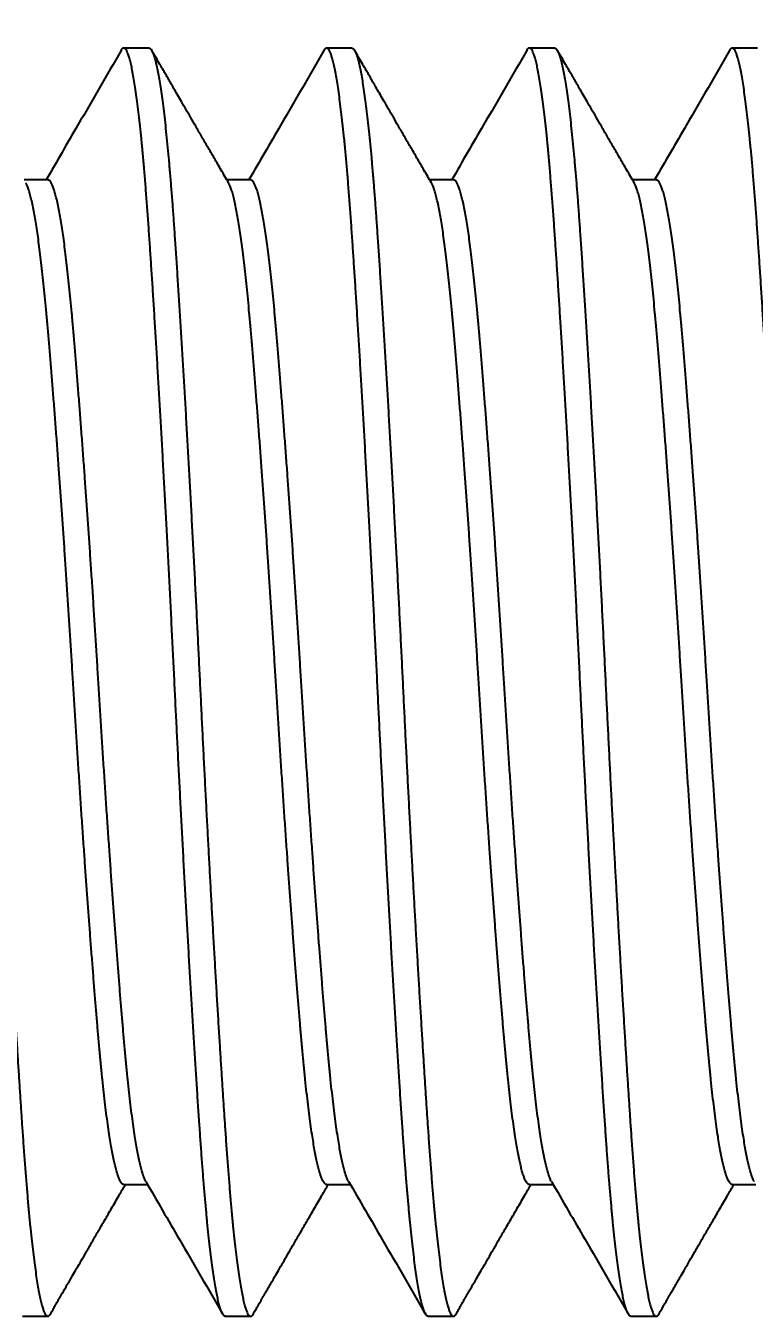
# Model space of a CAD drawing. Header units: millimetres. Extents: x 1.1 to 47.7, y 1.1 to 36.6.
# Drawn here: x 34.35 to 37.22, y 14.27 to 19.36 of the extents above; entities that cross this region are included whole.
import ezdxf

# ---------------------------------------------------------------- set-up
doc = ezdxf.new("R2010")
doc.units = ezdxf.units.MM
doc.header["$LTSCALE"] = 0.17487
doc.linetypes.add('SLD-Solid', pattern=[0])
doc.styles.add('SLDTEXTSTYLE0', font='ARIAL.TTF', dxfattribs={"width": 0.948})
doc.dimstyles.new('SLDDIMSTYLE1', dxfattribs={"dimtxt": 0.538946, "dimasz": 0.538946, "dimexe": 0, "dimexo": 0.0625, "dimgap": 0.134737, "dimtad": 0, "dimtih": 1, "dimtoh": 1, "dimdec": 3, "dimrnd": 1e-09, "dimzin": 12, "dimdsep": 46, "dimtxsty": 'SLDTEXTSTYLE0', "dimsah": 1, "dimcen": 0.09, "dimadec": 0, "dimazin": 3, "dimtfac": 1, "dimtdec": 3, "dimtofl": 0, "dimtmove": 0, "dimatfit": 3, "dimfxl": 0, "dimfrac": 2, "dimtolj": 1, "dimtzin": 12, "dimarcsym": 0})

# ---------------------------------------------------------------- blocks, each defined once
blk = doc.blocks.new('_D_3')
at = {"color": 7, "linetype": 'SLD-Solid', "lineweight": 0}
for p, q in [((26.0373, 21.5791), (26.0373, 23.0497)), ((42.0373, 19.8291), (42.0373, 23.0497)), ((26.0373, 22.7721), (33.0103, 22.7721)), ((42.0373, 22.7721), (35.0666, 22.7721))]:
    blk.add_line(p, q, dxfattribs=at)
at = {"color": 7, "linetype": 'SLD-Solid', "lineweight": 18}
for points in [[(26.0373, 22.7721), (26.5763, 22.6892), (26.5763, 22.855)], [(42.0373, 22.7721), (41.4984, 22.855), (41.4984, 22.6892)]]:
    blk.add_solid(points, dxfattribs=at)
at = {"color": 7, "linetype": 'SLD-Solid', "lineweight": 18, "insert": (33.0103, 23.074), "char_height": 0.55521, "attachment_point": 1, "style": 'SLDTEXTSTYLE0'}
blk.add_mtext('16mm', dxfattribs=at)

msp = doc.modelspace()

# ---------------------------------------------------------------- linework, layer by layer
at = {"color": 7, "linetype": 'SLD-Solid', "lineweight": 25}
for p, q in [((34.8373, 19.2739), (34.7373, 19.2739)), ((35.6373, 19.2739), (35.5373, 19.2739)), ((36.4373, 19.2739), (36.3373, 19.2739)), ((37.2373, 19.2739), (37.1373, 19.2739)), ((34.4373, 18.7543), (34.3439, 18.7543)), ((35.2373, 18.7543), (35.1439, 18.7543)), ((36.0373, 18.7543), (35.9439, 18.7543)), ((36.8373, 18.7543), (36.7439, 18.7543)), ((34.7373, 14.7935), (34.8307, 14.7935)), ((35.5373, 14.7935), (35.6307, 14.7935)), ((36.3373, 14.7935), (36.4307, 14.7935)), ((37.1373, 14.7935), (37.2307, 14.7935)), ((34.3373, 14.2739), (34.4373, 14.2739)), ((35.1373, 14.2739), (35.2373, 14.2739)), ((35.9373, 14.2739), (36.0373, 14.2739)), ((36.7373, 14.2739), (36.8373, 14.2739))]:
    msp.add_line(p, q, dxfattribs=at)
for points, knots in [([(34.0373, 19.2739), (34.0389, 19.2735), (34.0422, 19.2727), (34.0472, 19.2664), (34.0523, 19.2562), (34.0575, 19.2417), (34.0627, 19.223), (34.0679, 19.2005), (34.0731, 19.1745), (34.0782, 19.1453), (34.0833, 19.1124), (34.0884, 19.0759), (34.0936, 19.0359), (34.0987, 18.9924), (34.1037, 18.9457), (34.1088, 18.8957), (34.1138, 18.8427), (34.1187, 18.7871), (34.1235, 18.7291), (34.1282, 18.6691), (34.1328, 18.6067), (34.1374, 18.5403), (34.1422, 18.4695), (34.1472, 18.3939), (34.1523, 18.315), (34.1575, 18.2332), (34.1627, 18.1485), (34.1679, 18.0628), (34.1731, 17.9764), (34.1782, 17.8897), (34.1833, 17.8012), (34.1884, 17.7111), (34.1936, 17.6196), (34.1987, 17.5268), (34.2037, 17.433), (34.2088, 17.3385), (34.2138, 17.2434), (34.2187, 17.1486), (34.2235, 17.0542), (34.2282, 16.9605), (34.2328, 16.867), (34.2373, 16.775), (34.2417, 16.6841), (34.2461, 16.594), (34.2506, 16.5037), (34.2552, 16.4132), (34.2599, 16.3229), (34.2645, 16.2345), (34.2691, 16.1482), (34.2736, 16.0642), (34.2782, 15.9808), (34.2827, 15.8984), (34.2874, 15.8153), (34.2922, 15.7319), (34.297, 15.6483), (34.3018, 15.5664), (34.3066, 15.4863), (34.3114, 15.4082), (34.316, 15.3336), (34.3205, 15.2626), (34.3248, 15.195), (34.329, 15.1297), (34.3332, 15.0666), (34.3376, 15.002), (34.3422, 14.9359), (34.3472, 14.8689), (34.3523, 14.8045), (34.3575, 14.7431), (34.3627, 14.6848), (34.3679, 14.6309), (34.3731, 14.5814), (34.3782, 14.536), (34.3833, 14.494), (34.3884, 14.4555), (34.3936, 14.4206), (34.3987, 14.3893), (34.4037, 14.3617), (34.4088, 14.3378), (34.4138, 14.3177), (34.4187, 14.3015), (34.4235, 14.2891), (34.4282, 14.2803), (34.4328, 14.2751), (34.4374, 14.2732), (34.4422, 14.2755), (34.4457, 14.279), (34.4477, 14.2829), (34.4479, 14.2834)], [0, 0, 0, 0, 0.01244, 0.02497, 0.037581, 0.050263, 0.063005, 0.075798, 0.087896, 0.10002, 0.11216, 0.124308, 0.136454, 0.148589, 0.160702, 0.172786, 0.184831, 0.196828, 0.208555, 0.22022, 0.231815, 0.243332, 0.255772, 0.268302, 0.280913, 0.293594, 0.306337, 0.319129, 0.331227, 0.343351, 0.355492, 0.36764, 0.379786, 0.39192, 0.404034, 0.416118, 0.428162, 0.440159, 0.451887, 0.463552, 0.475146, 0.486663, 0.497766, 0.508942, 0.520183, 0.531484, 0.542836, 0.554233, 0.565012, 0.575819, 0.586645, 0.597484, 0.60833, 0.619833, 0.631329, 0.642808, 0.654264, 0.665688, 0.677073, 0.687764, 0.698409, 0.708999, 0.719531, 0.729997, 0.742437, 0.754968, 0.767579, 0.78026, 0.793002, 0.805795, 0.817893, 0.830017, 0.842158, 0.854305, 0.866451, 0.878586, 0.8907, 0.902783, 0.914828, 0.926825, 0.938553, 0.950218, 0.961812, 0.973329, 0.985769, 0.998299, 1, 1, 1, 1]), ([(34.7268, 19.2646), (34.67, 19.1667), (34.5714, 18.9966), (34.4726, 18.8265), (34.4307, 18.7543)], [0, 0, 0, 0, 0.575371, 1, 1, 1, 1]), ([(35.1373, 14.2739), (35.1357, 14.2743), (35.1326, 14.275), (35.1277, 14.281), (35.1227, 14.2907), (35.1177, 14.3043), (35.1127, 14.3218), (35.1076, 14.343), (35.1025, 14.3681), (35.0973, 14.397), (35.0922, 14.4295), (35.0871, 14.4655), (35.082, 14.5047), (35.0769, 14.5474), (35.0718, 14.5937), (35.0667, 14.6436), (35.0616, 14.697), (35.0566, 14.7533), (35.0516, 14.8126), (35.0468, 14.8745), (35.042, 14.9389), (35.0373, 15.0067), (35.0324, 15.0782), (35.0274, 15.1539), (35.0223, 15.2328), (35.0172, 15.3146), (35.0119, 15.3993), (35.0067, 15.485), (35.0015, 15.5714), (34.9964, 15.658), (34.9913, 15.7465), (34.9862, 15.8367), (34.9811, 15.9282), (34.976, 16.021), (34.9709, 16.1147), (34.9659, 16.2093), (34.9609, 16.3044), (34.956, 16.3992), (34.9512, 16.4936), (34.9465, 16.5873), (34.9418, 16.6807), (34.9372, 16.7764), (34.9324, 16.8745), (34.9274, 16.9755), (34.9223, 17.0767), (34.9172, 17.178), (34.9119, 17.2791), (34.9067, 17.3778), (34.9015, 17.4739), (34.8964, 17.5673), (34.8913, 17.6595), (34.8862, 17.7505), (34.8811, 17.84), (34.876, 17.9277), (34.8709, 18.0135), (34.8659, 18.0972), (34.8609, 18.1786), (34.856, 18.2572), (34.8512, 18.3327), (34.8465, 18.4052), (34.8418, 18.475), (34.8372, 18.5438), (34.8324, 18.6119), (34.8274, 18.6789), (34.8223, 18.7432), (34.8172, 18.8047), (34.8119, 18.8629), (34.8067, 18.9168), (34.8015, 18.9664), (34.7964, 19.0118), (34.7913, 19.0537), (34.7862, 19.0923), (34.7811, 19.1272), (34.776, 19.1585), (34.7709, 19.1861), (34.7659, 19.2099), (34.7609, 19.23), (34.756, 19.2463), (34.7512, 19.2587), (34.7465, 19.2675), (34.7418, 19.2727), (34.7372, 19.2746), (34.7324, 19.2723), (34.7289, 19.2688), (34.727, 19.2649), (34.7268, 19.2644)], [0, 0, 0, 0, 0.012117, 0.02432, 0.036599, 0.048947, 0.061117, 0.073335, 0.08559, 0.097874, 0.110177, 0.122269, 0.13436, 0.146442, 0.158505, 0.170785, 0.183026, 0.195219, 0.207355, 0.219425, 0.23142, 0.243333, 0.255773, 0.268303, 0.280914, 0.293596, 0.306338, 0.319131, 0.331229, 0.343353, 0.355493, 0.367641, 0.379787, 0.391922, 0.404036, 0.41612, 0.428164, 0.440161, 0.451889, 0.463554, 0.475148, 0.486665, 0.499106, 0.511636, 0.524247, 0.536928, 0.549671, 0.562463, 0.574561, 0.586685, 0.598826, 0.610974, 0.62312, 0.635255, 0.647368, 0.659452, 0.671497, 0.683494, 0.695222, 0.706887, 0.718481, 0.729998, 0.742438, 0.754968, 0.767579, 0.780261, 0.793003, 0.805796, 0.817894, 0.830018, 0.842159, 0.854307, 0.866453, 0.878587, 0.890701, 0.902785, 0.91483, 0.926827, 0.938554, 0.950219, 0.961814, 0.973331, 0.985771, 0.998301, 1, 1, 1, 1]), ([(34.8373, 19.2739), (34.8389, 19.2735), (34.8422, 19.2727), (34.8472, 19.2664), (34.8523, 19.2562), (34.8575, 19.2417), (34.8627, 19.223), (34.8679, 19.2005), (34.8731, 19.1745), (34.8782, 19.1453), (34.8833, 19.1124), (34.8884, 19.0759), (34.8936, 19.0359), (34.8987, 18.9924), (34.9037, 18.9457), (34.9088, 18.8957), (34.9138, 18.8427), (34.9187, 18.7871), (34.9235, 18.7291), (34.9282, 18.6691), (34.9328, 18.6067), (34.9374, 18.5403), (34.9422, 18.4695), (34.9472, 18.3939), (34.9523, 18.315), (34.9575, 18.2332), (34.9627, 18.1485), (34.9679, 18.0628), (34.9731, 17.9764), (34.9782, 17.8897), (34.9833, 17.8012), (34.9884, 17.7111), (34.9936, 17.6196), (34.9987, 17.5268), (35.0037, 17.433), (35.0088, 17.3385), (35.0138, 17.2434), (35.0187, 17.1486), (35.0235, 17.0542), (35.0282, 16.9605), (35.0328, 16.867), (35.0373, 16.775), (35.0417, 16.6841), (35.0461, 16.594), (35.0506, 16.5037), (35.0552, 16.4132), (35.0599, 16.3229), (35.0645, 16.2345), (35.0691, 16.1482), (35.0736, 16.0642), (35.0782, 15.9808), (35.0827, 15.8984), (35.0874, 15.8153), (35.0922, 15.7319), (35.097, 15.6483), (35.1018, 15.5664), (35.1066, 15.4863), (35.1114, 15.4082), (35.116, 15.3336), (35.1205, 15.2626), (35.1248, 15.195), (35.129, 15.1297), (35.1332, 15.0666), (35.1376, 15.002), (35.1422, 14.9359), (35.1472, 14.8689), (35.1523, 14.8045), (35.1575, 14.7431), (35.1627, 14.6848), (35.1679, 14.6309), (35.1731, 14.5814), (35.1782, 14.536), (35.1833, 14.494), (35.1884, 14.4555), (35.1936, 14.4206), (35.1987, 14.3893), (35.2037, 14.3617), (35.2088, 14.3378), (35.2138, 14.3177), (35.2187, 14.3015), (35.2235, 14.2891), (35.2282, 14.2803), (35.2328, 14.2751), (35.2374, 14.2732), (35.2422, 14.2755), (35.2457, 14.279), (35.2477, 14.2829), (35.2479, 14.2834)], [0, 0, 0, 0, 0.01244, 0.02497, 0.037581, 0.050263, 0.063005, 0.075798, 0.087896, 0.10002, 0.11216, 0.124308, 0.136454, 0.148589, 0.160702, 0.172786, 0.184831, 0.196828, 0.208555, 0.22022, 0.231815, 0.243332, 0.255772, 0.268302, 0.280913, 0.293594, 0.306337, 0.319129, 0.331227, 0.343351, 0.355492, 0.36764, 0.379786, 0.39192, 0.404034, 0.416118, 0.428162, 0.440159, 0.451887, 0.463552, 0.475146, 0.486663, 0.497766, 0.508942, 0.520183, 0.531484, 0.542836, 0.554233, 0.565012, 0.575819, 0.586645, 0.597484, 0.60833, 0.619833, 0.631329, 0.642808, 0.654264, 0.665688, 0.677073, 0.687764, 0.698409, 0.708999, 0.719531, 0.729997, 0.742437, 0.754968, 0.767579, 0.78026, 0.793002, 0.805795, 0.817893, 0.830017, 0.842158, 0.854305, 0.866451, 0.878586, 0.8907, 0.902783, 0.914828, 0.926825, 0.938553, 0.950218, 0.961812, 0.973329, 0.985769, 0.998299, 1, 1, 1, 1]), ([(35.1508, 18.7425), (35.141, 18.7593), (35.122, 18.7921), (35.0943, 18.8397), (35.0684, 18.8844), (35.0441, 18.9262), (35.0217, 18.9648), (35.0012, 19.0003), (34.9824, 19.0326), (34.9652, 19.0622), (34.9497, 19.089), (34.9357, 19.1131), (34.9234, 19.1344), (34.9127, 19.1529), (34.9029, 19.1697), (34.8921, 19.1883), (34.8793, 19.2104), (34.8641, 19.2367), (34.8534, 19.255), (34.8479, 19.2646)], [0, 0, 0, 0, 0.096909, 0.188176, 0.273796, 0.353768, 0.42809, 0.495582, 0.557618, 0.614197, 0.665317, 0.711757, 0.752534, 0.787647, 0.817761, 0.849158, 0.894569, 0.944849, 1, 1, 1, 1]), ([(35.5268, 19.2646), (35.47, 19.1667), (35.3714, 18.9966), (35.2726, 18.8265), (35.2307, 18.7543)], [0, 0, 0, 0, 0.575371, 1, 1, 1, 1]), ([(35.9373, 14.2739), (35.9357, 14.2743), (35.9326, 14.275), (35.9277, 14.281), (35.9227, 14.2907), (35.9177, 14.3043), (35.9127, 14.3218), (35.9076, 14.343), (35.9025, 14.3681), (35.8973, 14.397), (35.8922, 14.4295), (35.8871, 14.4655), (35.882, 14.5047), (35.8769, 14.5474), (35.8718, 14.5937), (35.8667, 14.6436), (35.8616, 14.697), (35.8566, 14.7533), (35.8516, 14.8126), (35.8468, 14.8745), (35.842, 14.9389), (35.8373, 15.0067), (35.8324, 15.0782), (35.8274, 15.1539), (35.8223, 15.2328), (35.8172, 15.3146), (35.8119, 15.3993), (35.8067, 15.485), (35.8015, 15.5714), (35.7964, 15.658), (35.7913, 15.7465), (35.7862, 15.8367), (35.7811, 15.9282), (35.776, 16.021), (35.7709, 16.1147), (35.7659, 16.2093), (35.7609, 16.3044), (35.756, 16.3992), (35.7512, 16.4936), (35.7465, 16.5873), (35.7418, 16.6807), (35.7372, 16.7764), (35.7324, 16.8745), (35.7274, 16.9755), (35.7223, 17.0767), (35.7172, 17.178), (35.7119, 17.2791), (35.7067, 17.3778), (35.7015, 17.4739), (35.6964, 17.5673), (35.6913, 17.6595), (35.6862, 17.7505), (35.6811, 17.84), (35.676, 17.9277), (35.6709, 18.0135), (35.6659, 18.0972), (35.6609, 18.1786), (35.656, 18.2572), (35.6512, 18.3327), (35.6465, 18.4052), (35.6418, 18.475), (35.6372, 18.5438), (35.6324, 18.6119), (35.6274, 18.6789), (35.6223, 18.7432), (35.6172, 18.8047), (35.6119, 18.8629), (35.6067, 18.9168), (35.6015, 18.9664), (35.5964, 19.0118), (35.5913, 19.0537), (35.5862, 19.0923), (35.5811, 19.1272), (35.576, 19.1585), (35.5709, 19.1861), (35.5659, 19.2099), (35.5609, 19.23), (35.556, 19.2463), (35.5512, 19.2587), (35.5465, 19.2675), (35.5418, 19.2727), (35.5372, 19.2746), (35.5324, 19.2723), (35.5289, 19.2688), (35.527, 19.2649), (35.5268, 19.2644)], [0, 0, 0, 0, 0.012117, 0.02432, 0.036599, 0.048947, 0.061117, 0.073335, 0.08559, 0.097874, 0.110177, 0.122269, 0.13436, 0.146442, 0.158505, 0.170785, 0.183026, 0.195219, 0.207355, 0.219425, 0.23142, 0.243333, 0.255773, 0.268303, 0.280914, 0.293596, 0.306338, 0.319131, 0.331229, 0.343353, 0.355493, 0.367641, 0.379787, 0.391922, 0.404036, 0.41612, 0.428164, 0.440161, 0.451889, 0.463554, 0.475148, 0.486665, 0.499106, 0.511636, 0.524247, 0.536928, 0.549671, 0.562463, 0.574561, 0.586685, 0.598826, 0.610974, 0.62312, 0.635255, 0.647368, 0.659452, 0.671497, 0.683494, 0.695222, 0.706887, 0.718481, 0.729998, 0.742438, 0.754968, 0.767579, 0.780261, 0.793003, 0.805796, 0.817894, 0.830018, 0.842159, 0.854307, 0.866453, 0.878587, 0.890701, 0.902785, 0.91483, 0.926827, 0.938554, 0.950219, 0.961814, 0.973331, 0.985771, 0.998301, 1, 1, 1, 1]), ([(35.6373, 19.2739), (35.6389, 19.2735), (35.6422, 19.2727), (35.6472, 19.2664), (35.6523, 19.2562), (35.6575, 19.2417), (35.6627, 19.223), (35.6679, 19.2005), (35.6731, 19.1745), (35.6782, 19.1453), (35.6833, 19.1124), (35.6884, 19.0759), (35.6936, 19.0359), (35.6987, 18.9924), (35.7037, 18.9457), (35.7088, 18.8957), (35.7138, 18.8427), (35.7187, 18.7871), (35.7235, 18.7291), (35.7282, 18.6691), (35.7328, 18.6067), (35.7374, 18.5403), (35.7422, 18.4695), (35.7472, 18.3939), (35.7523, 18.315), (35.7575, 18.2332), (35.7627, 18.1485), (35.7679, 18.0628), (35.7731, 17.9764), (35.7782, 17.8897), (35.7833, 17.8012), (35.7884, 17.7111), (35.7936, 17.6196), (35.7987, 17.5268), (35.8037, 17.433), (35.8088, 17.3385), (35.8138, 17.2434), (35.8187, 17.1486), (35.8235, 17.0542), (35.8282, 16.9605), (35.8328, 16.867), (35.8373, 16.775), (35.8417, 16.6841), (35.8461, 16.594), (35.8506, 16.5037), (35.8552, 16.4132), (35.8599, 16.3229), (35.8645, 16.2345), (35.8691, 16.1482), (35.8736, 16.0642), (35.8782, 15.9808), (35.8827, 15.8984), (35.8874, 15.8153), (35.8922, 15.7319), (35.897, 15.6483), (35.9018, 15.5664), (35.9066, 15.4863), (35.9114, 15.4082), (35.916, 15.3336), (35.9205, 15.2626), (35.9248, 15.195), (35.929, 15.1297), (35.9332, 15.0666), (35.9376, 15.002), (35.9422, 14.9359), (35.9472, 14.8689), (35.9523, 14.8045), (35.9575, 14.7431), (35.9627, 14.6848), (35.9679, 14.6309), (35.9731, 14.5814), (35.9782, 14.536), (35.9833, 14.494), (35.9884, 14.4555), (35.9936, 14.4206), (35.9987, 14.3893), (36.0037, 14.3617), (36.0088, 14.3378), (36.0138, 14.3177), (36.0187, 14.3015), (36.0235, 14.2891), (36.0282, 14.2803), (36.0328, 14.2751), (36.0374, 14.2732), (36.0422, 14.2755), (36.0457, 14.279), (36.0477, 14.2829), (36.0479, 14.2834)], [0, 0, 0, 0, 0.01244, 0.02497, 0.037581, 0.050263, 0.063005, 0.075798, 0.087896, 0.10002, 0.11216, 0.124308, 0.136454, 0.148589, 0.160702, 0.172786, 0.184831, 0.196828, 0.208555, 0.22022, 0.231815, 0.243332, 0.255772, 0.268302, 0.280913, 0.293594, 0.306337, 0.319129, 0.331227, 0.343351, 0.355492, 0.36764, 0.379786, 0.39192, 0.404034, 0.416118, 0.428162, 0.440159, 0.451887, 0.463552, 0.475146, 0.486663, 0.497766, 0.508942, 0.520183, 0.531484, 0.542836, 0.554233, 0.565012, 0.575819, 0.586645, 0.597484, 0.60833, 0.619833, 0.631329, 0.642808, 0.654264, 0.665688, 0.677073, 0.687764, 0.698409, 0.708999, 0.719531, 0.729997, 0.742437, 0.754968, 0.767579, 0.78026, 0.793002, 0.805795, 0.817893, 0.830017, 0.842158, 0.854305, 0.866451, 0.878586, 0.8907, 0.902783, 0.914828, 0.926825, 0.938553, 0.950218, 0.961812, 0.973329, 0.985769, 0.998299, 1, 1, 1, 1]), ([(35.9508, 18.7425), (35.941, 18.7593), (35.922, 18.7921), (35.8943, 18.8397), (35.8684, 18.8844), (35.8441, 18.9262), (35.8217, 18.9648), (35.8012, 19.0003), (35.7824, 19.0326), (35.7652, 19.0622), (35.7497, 19.089), (35.7357, 19.1131), (35.7234, 19.1344), (35.7127, 19.1529), (35.7029, 19.1697), (35.6921, 19.1883), (35.6793, 19.2104), (35.6641, 19.2367), (35.6534, 19.255), (35.6479, 19.2646)], [0, 0, 0, 0, 0.096909, 0.188176, 0.273796, 0.353768, 0.42809, 0.495582, 0.557618, 0.614197, 0.665317, 0.711757, 0.752534, 0.787647, 0.817761, 0.849158, 0.894569, 0.944849, 1, 1, 1, 1]), ([(36.3268, 19.2646), (36.27, 19.1667), (36.1714, 18.9966), (36.0726, 18.8265), (36.0307, 18.7543)], [0, 0, 0, 0, 0.575371, 1, 1, 1, 1]), ([(36.7373, 14.2739), (36.7357, 14.2743), (36.7326, 14.275), (36.7277, 14.281), (36.7227, 14.2907), (36.7177, 14.3043), (36.7127, 14.3218), (36.7076, 14.343), (36.7025, 14.3681), (36.6973, 14.397), (36.6922, 14.4295), (36.6871, 14.4655), (36.682, 14.5047), (36.6769, 14.5474), (36.6718, 14.5937), (36.6667, 14.6436), (36.6616, 14.697), (36.6566, 14.7533), (36.6516, 14.8126), (36.6468, 14.8745), (36.642, 14.9389), (36.6373, 15.0067), (36.6324, 15.0782), (36.6274, 15.1539), (36.6223, 15.2328), (36.6172, 15.3146), (36.6119, 15.3993), (36.6067, 15.485), (36.6015, 15.5714), (36.5964, 15.658), (36.5913, 15.7465), (36.5862, 15.8367), (36.5811, 15.9282), (36.576, 16.021), (36.5709, 16.1147), (36.5659, 16.2093), (36.5609, 16.3044), (36.556, 16.3992), (36.5512, 16.4936), (36.5465, 16.5873), (36.5418, 16.6807), (36.5372, 16.7764), (36.5324, 16.8745), (36.5274, 16.9755), (36.5223, 17.0767), (36.5172, 17.178), (36.5119, 17.2791), (36.5067, 17.3778), (36.5015, 17.4739), (36.4964, 17.5673), (36.4913, 17.6595), (36.4862, 17.7505), (36.4811, 17.84), (36.476, 17.9277), (36.4709, 18.0135), (36.4659, 18.0972), (36.4609, 18.1786), (36.456, 18.2572), (36.4512, 18.3327), (36.4465, 18.4052), (36.4418, 18.475), (36.4372, 18.5438), (36.4324, 18.6119), (36.4274, 18.6789), (36.4223, 18.7432), (36.4172, 18.8047), (36.4119, 18.8629), (36.4067, 18.9168), (36.4015, 18.9664), (36.3964, 19.0118), (36.3913, 19.0537), (36.3862, 19.0923), (36.3811, 19.1272), (36.376, 19.1585), (36.3709, 19.1861), (36.3659, 19.2099), (36.3609, 19.23), (36.356, 19.2463), (36.3512, 19.2587), (36.3465, 19.2675), (36.3418, 19.2727), (36.3372, 19.2746), (36.3324, 19.2723), (36.3289, 19.2688), (36.327, 19.2649), (36.3268, 19.2644)], [0, 0, 0, 0, 0.012117, 0.02432, 0.036599, 0.048947, 0.061117, 0.073335, 0.08559, 0.097874, 0.110177, 0.122269, 0.13436, 0.146442, 0.158505, 0.170785, 0.183026, 0.195219, 0.207355, 0.219425, 0.23142, 0.243333, 0.255773, 0.268303, 0.280914, 0.293596, 0.306338, 0.319131, 0.331229, 0.343353, 0.355493, 0.367641, 0.379787, 0.391922, 0.404036, 0.41612, 0.428164, 0.440161, 0.451889, 0.463554, 0.475148, 0.486665, 0.499106, 0.511636, 0.524247, 0.536928, 0.549671, 0.562463, 0.574561, 0.586685, 0.598826, 0.610974, 0.62312, 0.635255, 0.647368, 0.659452, 0.671497, 0.683494, 0.695222, 0.706887, 0.718481, 0.729998, 0.742438, 0.754968, 0.767579, 0.780261, 0.793003, 0.805796, 0.817894, 0.830018, 0.842159, 0.854307, 0.866453, 0.878587, 0.890701, 0.902785, 0.91483, 0.926827, 0.938554, 0.950219, 0.961814, 0.973331, 0.985771, 0.998301, 1, 1, 1, 1]), ([(36.4373, 19.2739), (36.4389, 19.2735), (36.4422, 19.2727), (36.4472, 19.2664), (36.4523, 19.2562), (36.4575, 19.2417), (36.4627, 19.223), (36.4679, 19.2005), (36.4731, 19.1745), (36.4782, 19.1453), (36.4833, 19.1124), (36.4884, 19.0759), (36.4936, 19.0359), (36.4987, 18.9924), (36.5037, 18.9457), (36.5088, 18.8957), (36.5138, 18.8427), (36.5187, 18.7871), (36.5235, 18.7291), (36.5282, 18.6691), (36.5328, 18.6067), (36.5374, 18.5403), (36.5422, 18.4695), (36.5472, 18.3939), (36.5523, 18.315), (36.5575, 18.2332), (36.5627, 18.1485), (36.5679, 18.0628), (36.5731, 17.9764), (36.5782, 17.8897), (36.5833, 17.8012), (36.5884, 17.7111), (36.5936, 17.6196), (36.5987, 17.5268), (36.6037, 17.433), (36.6088, 17.3385), (36.6138, 17.2434), (36.6187, 17.1486), (36.6235, 17.0542), (36.6282, 16.9605), (36.6328, 16.867), (36.6373, 16.775), (36.6417, 16.6841), (36.6461, 16.594), (36.6506, 16.5037), (36.6552, 16.4132), (36.6599, 16.3229), (36.6645, 16.2345), (36.6691, 16.1482), (36.6736, 16.0642), (36.6782, 15.9808), (36.6827, 15.8984), (36.6874, 15.8153), (36.6922, 15.7319), (36.697, 15.6483), (36.7018, 15.5664), (36.7066, 15.4863), (36.7114, 15.4082), (36.716, 15.3336), (36.7205, 15.2626), (36.7248, 15.195), (36.729, 15.1297), (36.7332, 15.0666), (36.7376, 15.002), (36.7422, 14.9359), (36.7472, 14.8689), (36.7523, 14.8045), (36.7575, 14.7431), (36.7627, 14.6848), (36.7679, 14.6309), (36.7731, 14.5814), (36.7782, 14.536), (36.7833, 14.494), (36.7884, 14.4555), (36.7936, 14.4206), (36.7987, 14.3893), (36.8037, 14.3617), (36.8088, 14.3378), (36.8138, 14.3177), (36.8187, 14.3015), (36.8235, 14.2891), (36.8282, 14.2803), (36.8328, 14.2751), (36.8374, 14.2732), (36.8422, 14.2755), (36.8457, 14.279), (36.8477, 14.2829), (36.8479, 14.2834)], [0, 0, 0, 0, 0.01244, 0.02497, 0.037581, 0.050263, 0.063005, 0.075798, 0.087896, 0.10002, 0.11216, 0.124308, 0.136454, 0.148589, 0.160702, 0.172786, 0.184831, 0.196828, 0.208555, 0.22022, 0.231815, 0.243332, 0.255772, 0.268302, 0.280913, 0.293594, 0.306337, 0.319129, 0.331227, 0.343351, 0.355492, 0.36764, 0.379786, 0.39192, 0.404034, 0.416118, 0.428162, 0.440159, 0.451887, 0.463552, 0.475146, 0.486663, 0.497766, 0.508942, 0.520183, 0.531484, 0.542836, 0.554233, 0.565012, 0.575819, 0.586645, 0.597484, 0.60833, 0.619833, 0.631329, 0.642808, 0.654264, 0.665688, 0.677073, 0.687764, 0.698409, 0.708999, 0.719531, 0.729997, 0.742437, 0.754968, 0.767579, 0.78026, 0.793002, 0.805795, 0.817893, 0.830017, 0.842158, 0.854305, 0.866451, 0.878586, 0.8907, 0.902783, 0.914828, 0.926825, 0.938553, 0.950218, 0.961812, 0.973329, 0.985769, 0.998299, 1, 1, 1, 1]), ([(36.7508, 18.7425), (36.741, 18.7593), (36.722, 18.7921), (36.6943, 18.8397), (36.6684, 18.8844), (36.6441, 18.9262), (36.6217, 18.9648), (36.6012, 19.0003), (36.5824, 19.0326), (36.5652, 19.0622), (36.5497, 19.089), (36.5357, 19.1131), (36.5234, 19.1344), (36.5127, 19.1529), (36.5029, 19.1697), (36.4921, 19.1883), (36.4793, 19.2104), (36.4641, 19.2367), (36.4534, 19.255), (36.4479, 19.2646)], [0, 0, 0, 0, 0.096909, 0.188176, 0.273796, 0.353768, 0.42809, 0.495582, 0.557618, 0.614197, 0.665317, 0.711757, 0.752534, 0.787647, 0.817761, 0.849158, 0.894569, 0.944849, 1, 1, 1, 1]), ([(37.1268, 19.2646), (37.07, 19.1667), (36.9714, 18.9966), (36.8726, 18.8265), (36.8307, 18.7543)], [0, 0, 0, 0, 0.5753708, 1, 1, 1, 1]), ([(37.5373, 14.2739), (37.5357, 14.2743), (37.5326, 14.275), (37.5277, 14.281), (37.5227, 14.2907), (37.5177, 14.3043), (37.5127, 14.3218), (37.5076, 14.343), (37.5025, 14.3681), (37.4973, 14.397), (37.4922, 14.4295), (37.4871, 14.4655), (37.482, 14.5047), (37.4769, 14.5474), (37.4718, 14.5937), (37.4667, 14.6436), (37.4616, 14.697), (37.4566, 14.7533), (37.4516, 14.8126), (37.4468, 14.8745), (37.442, 14.9389), (37.4373, 15.0067), (37.4324, 15.0782), (37.4274, 15.1539), (37.4223, 15.2328), (37.4172, 15.3146), (37.4119, 15.3993), (37.4067, 15.485), (37.4015, 15.5714), (37.3964, 15.658), (37.3913, 15.7465), (37.3862, 15.8367), (37.3811, 15.9282), (37.376, 16.021), (37.3709, 16.1147), (37.3659, 16.2093), (37.3609, 16.3044), (37.356, 16.3992), (37.3512, 16.4936), (37.3465, 16.5873), (37.3418, 16.6807), (37.3372, 16.7764), (37.3324, 16.8745), (37.3274, 16.9755), (37.3223, 17.0767), (37.3172, 17.178), (37.3119, 17.2791), (37.3067, 17.3778), (37.3015, 17.4739), (37.2964, 17.5673), (37.2913, 17.6595), (37.2862, 17.7505), (37.2811, 17.84), (37.276, 17.9277), (37.2709, 18.0135), (37.2659, 18.0972), (37.2609, 18.1786), (37.256, 18.2572), (37.2512, 18.3327), (37.2465, 18.4052), (37.2418, 18.475), (37.2372, 18.5438), (37.2324, 18.6119), (37.2274, 18.6789), (37.2223, 18.7432), (37.2172, 18.8047), (37.2119, 18.8629), (37.2067, 18.9168), (37.2015, 18.9664), (37.1964, 19.0118), (37.1913, 19.0537), (37.1862, 19.0923), (37.1811, 19.1272), (37.176, 19.1585), (37.1709, 19.1861), (37.1659, 19.2099), (37.1609, 19.23), (37.156, 19.2463), (37.1512, 19.2587), (37.1465, 19.2675), (37.1418, 19.2727), (37.1372, 19.2746), (37.1324, 19.2723), (37.1289, 19.2688), (37.127, 19.2649), (37.1268, 19.2644)], [0, 0, 0, 0, 0.012117, 0.02432, 0.036599, 0.048947, 0.061117, 0.073335, 0.08559, 0.097874, 0.110177, 0.122269, 0.13436, 0.146442, 0.158505, 0.170785, 0.183026, 0.195219, 0.207355, 0.219425, 0.23142, 0.243333, 0.255773, 0.268303, 0.280914, 0.293596, 0.306338, 0.319131, 0.331229, 0.343353, 0.355493, 0.367641, 0.379787, 0.391922, 0.404036, 0.41612, 0.428164, 0.440161, 0.451889, 0.463554, 0.475148, 0.486665, 0.499106, 0.511636, 0.524247, 0.536928, 0.549671, 0.562463, 0.574561, 0.586685, 0.598826, 0.610974, 0.62312, 0.635255, 0.647368, 0.659452, 0.671497, 0.683494, 0.695222, 0.706887, 0.718481, 0.729998, 0.742438, 0.754968, 0.767579, 0.780261, 0.793003, 0.805796, 0.817894, 0.830018, 0.842159, 0.854307, 0.866453, 0.878587, 0.890701, 0.902785, 0.91483, 0.926827, 0.938554, 0.950219, 0.961814, 0.973331, 0.985771, 0.998301, 1, 1, 1, 1]), ([(34.7373, 14.7935), (34.7373, 14.7935), (34.7357, 14.7929), (34.7324, 14.7948), (34.7274, 14.7993), (34.7223, 14.8075), (34.7172, 14.819), (34.7119, 14.8338), (34.7067, 14.8516), (34.7015, 14.8722), (34.6964, 14.8953), (34.6913, 14.9214), (34.6862, 14.9503), (34.6809, 14.9832), (34.6754, 15.0205), (34.6697, 15.0624), (34.6641, 15.1073), (34.6586, 15.1553), (34.6531, 15.206), (34.6477, 15.2593), (34.6425, 15.315), (34.6374, 15.3722), (34.6324, 15.4307), (34.6274, 15.4906), (34.6223, 15.5531), (34.6172, 15.6179), (34.6119, 15.685), (34.6067, 15.7529), (34.6015, 15.8213), (34.5964, 15.89), (34.5913, 15.9601), (34.5862, 16.0315), (34.5809, 16.1068), (34.5754, 16.186), (34.5697, 16.269), (34.5641, 16.3528), (34.5586, 16.437), (34.5531, 16.5214), (34.5477, 16.6058), (34.5425, 16.69), (34.5374, 16.7725), (34.5324, 16.8536), (34.5274, 16.9336), (34.5223, 17.0138), (34.5172, 17.094), (34.5119, 17.1741), (34.5067, 17.2523), (34.5015, 17.3284), (34.4964, 17.4024), (34.4913, 17.4755), (34.4862, 17.5475), (34.4809, 17.6211), (34.4754, 17.6959), (34.4697, 17.7714), (34.4641, 17.8449), (34.4586, 17.916), (34.4531, 17.9847), (34.4477, 18.0508), (34.4425, 18.1141), (34.4374, 18.1736), (34.4324, 18.2298), (34.4274, 18.283), (34.4223, 18.3339), (34.4172, 18.3826), (34.4119, 18.4287), (34.4067, 18.4714), (34.4015, 18.5107), (34.3964, 18.5466), (34.3913, 18.5799), (34.3862, 18.6104), (34.3809, 18.6391), (34.3754, 18.6657), (34.3697, 18.6895), (34.3641, 18.7097), (34.3586, 18.7259), (34.3541, 18.7367), (34.3516, 18.7408), (34.3508, 18.742)], [0, 0, 0, 0, 0.0000103, 0.0132507, 0.0265872, 0.0400098, 0.053508, 0.0670709, 0.0806875, 0.0935649, 0.10647, 0.119393, 0.1323238, 0.1452524, 0.1596665, 0.1740517, 0.1883942, 0.2026806, 0.2168979, 0.2310333, 0.2450746, 0.2590101, 0.2722505, 0.285587, 0.2990096, 0.3125077, 0.3260707, 0.3396873, 0.3525647, 0.3654698, 0.3783928, 0.3913235, 0.4042521, 0.4186663, 0.4330515, 0.447394, 0.4616804, 0.4758977, 0.4900331, 0.5040744, 0.5180098, 0.5312502, 0.5445868, 0.5580093, 0.5715075, 0.5850705, 0.5986871, 0.6115645, 0.6244696, 0.6373925, 0.6503233, 0.6632519, 0.6776661, 0.6920513, 0.7063938, 0.7206802, 0.7348975, 0.7490329, 0.7630742, 0.7770096, 0.79025, 0.8035865, 0.8170091, 0.8305073, 0.8440703, 0.8576869, 0.8705643, 0.8834694, 0.8963923, 0.9093231, 0.9222517, 0.9366659, 0.951051, 0.9653935, 0.97968, 0.9938973, 1, 1, 1, 1]), ([(34.8239, 14.8056), (34.8234, 14.8064), (34.8211, 14.8098), (34.8172, 14.8191), (34.8119, 14.8337), (34.8067, 14.8516), (34.8015, 14.8722), (34.7964, 14.8953), (34.7913, 14.9214), (34.7862, 14.9503), (34.7809, 14.9832), (34.7754, 15.0205), (34.7697, 15.0624), (34.7641, 15.1073), (34.7586, 15.1553), (34.7531, 15.206), (34.7477, 15.2593), (34.7425, 15.315), (34.7374, 15.3722), (34.7324, 15.4307), (34.7274, 15.4906), (34.7223, 15.5531), (34.7172, 15.6179), (34.7119, 15.685), (34.7067, 15.7529), (34.7015, 15.8213), (34.6964, 15.89), (34.6913, 15.9601), (34.6862, 16.0315), (34.6809, 16.1068), (34.6754, 16.186), (34.6697, 16.269), (34.6641, 16.3528), (34.6586, 16.437), (34.6531, 16.5214), (34.6477, 16.6058), (34.6425, 16.69), (34.6374, 16.7725), (34.6324, 16.8536), (34.6274, 16.9336), (34.6223, 17.0138), (34.6172, 17.094), (34.6119, 17.1741), (34.6067, 17.2523), (34.6015, 17.3284), (34.5964, 17.4024), (34.5913, 17.4755), (34.5862, 17.5475), (34.5809, 17.6211), (34.5754, 17.6959), (34.5697, 17.7714), (34.5641, 17.8449), (34.5586, 17.916), (34.5531, 17.9847), (34.5477, 18.0508), (34.5425, 18.1141), (34.5374, 18.1736), (34.5324, 18.2298), (34.5274, 18.283), (34.5223, 18.3339), (34.5172, 18.3826), (34.5119, 18.4287), (34.5067, 18.4714), (34.5015, 18.5107), (34.4964, 18.5466), (34.4913, 18.5799), (34.4862, 18.6104), (34.4809, 18.6391), (34.4754, 18.6657), (34.4697, 18.6895), (34.4641, 18.7096), (34.4586, 18.726), (34.4531, 18.7387), (34.4477, 18.7477), (34.4425, 18.7532), (34.439, 18.7539), (34.4373, 18.7543)], [0, 0, 0, 0, 0.00399, 0.017488, 0.031051, 0.044668, 0.057546, 0.070451, 0.083374, 0.096305, 0.109234, 0.123649, 0.138034, 0.152377, 0.166664, 0.180881, 0.195017, 0.209058, 0.222994, 0.236235, 0.249571, 0.262994, 0.276493, 0.290056, 0.303673, 0.31655, 0.329456, 0.342379, 0.35531, 0.368239, 0.382653, 0.397039, 0.411381, 0.425668, 0.439886, 0.454021, 0.468063, 0.481998, 0.495239, 0.508576, 0.521999, 0.535497, 0.54906, 0.562677, 0.575555, 0.58846, 0.601383, 0.614314, 0.627243, 0.641658, 0.656043, 0.670386, 0.684672, 0.69889, 0.713026, 0.727067, 0.741003, 0.754243, 0.76758, 0.781003, 0.794501, 0.808065, 0.821681, 0.834559, 0.847464, 0.860388, 0.873319, 0.886247, 0.900662, 0.915047, 0.92939, 0.943677, 0.957894, 0.97203, 0.986072, 1, 1, 1, 1]), ([(35.5373, 14.7935), (35.5373, 14.7935), (35.5357, 14.7929), (35.5324, 14.7948), (35.5274, 14.7993), (35.5223, 14.8075), (35.5172, 14.819), (35.5119, 14.8338), (35.5067, 14.8516), (35.5015, 14.8722), (35.4964, 14.8953), (35.4913, 14.9214), (35.4862, 14.9503), (35.4809, 14.9832), (35.4754, 15.0205), (35.4697, 15.0624), (35.4641, 15.1073), (35.4586, 15.1553), (35.4531, 15.206), (35.4477, 15.2593), (35.4425, 15.315), (35.4374, 15.3722), (35.4324, 15.4307), (35.4274, 15.4906), (35.4223, 15.5531), (35.4172, 15.6179), (35.4119, 15.685), (35.4067, 15.7529), (35.4015, 15.8213), (35.3964, 15.89), (35.3913, 15.9601), (35.3862, 16.0315), (35.3809, 16.1068), (35.3754, 16.186), (35.3697, 16.269), (35.3641, 16.3528), (35.3586, 16.437), (35.3531, 16.5214), (35.3477, 16.6058), (35.3425, 16.69), (35.3374, 16.7725), (35.3324, 16.8536), (35.3274, 16.9336), (35.3223, 17.0138), (35.3172, 17.094), (35.3119, 17.1741), (35.3067, 17.2523), (35.3015, 17.3284), (35.2964, 17.4024), (35.2913, 17.4755), (35.2862, 17.5475), (35.2809, 17.6211), (35.2754, 17.6959), (35.2697, 17.7714), (35.2641, 17.8449), (35.2586, 17.916), (35.2531, 17.9847), (35.2477, 18.0508), (35.2425, 18.1141), (35.2374, 18.1736), (35.2324, 18.2298), (35.2274, 18.283), (35.2223, 18.3339), (35.2172, 18.3826), (35.2119, 18.4287), (35.2067, 18.4714), (35.2015, 18.5107), (35.1964, 18.5466), (35.1913, 18.5799), (35.1862, 18.6104), (35.1809, 18.6391), (35.1754, 18.6657), (35.1697, 18.6895), (35.1641, 18.7097), (35.1586, 18.7259), (35.1541, 18.7367), (35.1516, 18.7408), (35.1508, 18.742)], [0, 0, 0, 0, 0.00001, 0.013251, 0.026587, 0.04001, 0.053508, 0.067071, 0.080688, 0.093565, 0.10647, 0.119393, 0.132324, 0.145252, 0.159667, 0.174052, 0.188394, 0.202681, 0.216898, 0.231033, 0.245075, 0.25901, 0.27225, 0.285587, 0.29901, 0.312508, 0.326071, 0.339687, 0.352565, 0.36547, 0.378393, 0.391324, 0.404252, 0.418666, 0.433051, 0.447394, 0.46168, 0.475898, 0.490033, 0.504074, 0.51801, 0.53125, 0.544587, 0.558009, 0.571508, 0.58507, 0.598687, 0.611564, 0.62447, 0.637393, 0.650323, 0.663252, 0.677666, 0.692051, 0.706394, 0.72068, 0.734897, 0.749033, 0.763074, 0.77701, 0.79025, 0.803587, 0.817009, 0.830507, 0.84407, 0.857687, 0.870564, 0.883469, 0.896392, 0.909323, 0.922252, 0.936666, 0.951051, 0.965394, 0.97968, 0.993897, 1, 1, 1, 1]), ([(35.6239, 14.8056), (35.6234, 14.8064), (35.6211, 14.8098), (35.6172, 14.8191), (35.6119, 14.8337), (35.6067, 14.8516), (35.6015, 14.8722), (35.5964, 14.8953), (35.5913, 14.9214), (35.5862, 14.9503), (35.5809, 14.9832), (35.5754, 15.0205), (35.5697, 15.0624), (35.5641, 15.1073), (35.5586, 15.1553), (35.5531, 15.206), (35.5477, 15.2593), (35.5425, 15.315), (35.5374, 15.3722), (35.5324, 15.4307), (35.5274, 15.4906), (35.5223, 15.5531), (35.5172, 15.6179), (35.5119, 15.685), (35.5067, 15.7529), (35.5015, 15.8213), (35.4964, 15.89), (35.4913, 15.9601), (35.4862, 16.0315), (35.4809, 16.1068), (35.4754, 16.186), (35.4697, 16.269), (35.4641, 16.3528), (35.4586, 16.437), (35.4531, 16.5214), (35.4477, 16.6058), (35.4425, 16.69), (35.4374, 16.7725), (35.4324, 16.8536), (35.4274, 16.9336), (35.4223, 17.0138), (35.4172, 17.094), (35.4119, 17.1741), (35.4067, 17.2523), (35.4015, 17.3284), (35.3964, 17.4024), (35.3913, 17.4755), (35.3862, 17.5475), (35.3809, 17.6211), (35.3754, 17.6959), (35.3697, 17.7714), (35.3641, 17.8449), (35.3586, 17.916), (35.3531, 17.9847), (35.3477, 18.0508), (35.3425, 18.1141), (35.3374, 18.1736), (35.3324, 18.2298), (35.3274, 18.283), (35.3223, 18.3339), (35.3172, 18.3826), (35.3119, 18.4287), (35.3067, 18.4714), (35.3015, 18.5107), (35.2964, 18.5466), (35.2913, 18.5799), (35.2862, 18.6104), (35.2809, 18.6391), (35.2754, 18.6657), (35.2697, 18.6895), (35.2641, 18.7096), (35.2586, 18.726), (35.2531, 18.7387), (35.2477, 18.7477), (35.2425, 18.7532), (35.239, 18.7539), (35.2373, 18.7543)], [0, 0, 0, 0, 0.00399, 0.017488, 0.031051, 0.044668, 0.057546, 0.070451, 0.083374, 0.096305, 0.109234, 0.123649, 0.138034, 0.152377, 0.166664, 0.180881, 0.195017, 0.209058, 0.222994, 0.236235, 0.249571, 0.262994, 0.276493, 0.290056, 0.303673, 0.31655, 0.329456, 0.342379, 0.35531, 0.368239, 0.382653, 0.397039, 0.411381, 0.425668, 0.439886, 0.454021, 0.468063, 0.481998, 0.495239, 0.508576, 0.521999, 0.535497, 0.54906, 0.562677, 0.575555, 0.58846, 0.601383, 0.614314, 0.627243, 0.641658, 0.656043, 0.670386, 0.684672, 0.69889, 0.713026, 0.727067, 0.741003, 0.754243, 0.76758, 0.781003, 0.794501, 0.808065, 0.821681, 0.834559, 0.847464, 0.860388, 0.873319, 0.886247, 0.900662, 0.915047, 0.92939, 0.943677, 0.957894, 0.97203, 0.986072, 1, 1, 1, 1]), ([(36.3373, 14.7935), (36.3373, 14.7935), (36.3357, 14.7929), (36.3324, 14.7948), (36.3274, 14.7993), (36.3223, 14.8075), (36.3172, 14.819), (36.3119, 14.8338), (36.3067, 14.8516), (36.3015, 14.8722), (36.2964, 14.8953), (36.2913, 14.9214), (36.2862, 14.9503), (36.2809, 14.9832), (36.2754, 15.0205), (36.2697, 15.0624), (36.2641, 15.1073), (36.2586, 15.1553), (36.2531, 15.206), (36.2477, 15.2593), (36.2425, 15.315), (36.2374, 15.3722), (36.2324, 15.4307), (36.2274, 15.4906), (36.2223, 15.5531), (36.2172, 15.6179), (36.2119, 15.685), (36.2067, 15.7529), (36.2015, 15.8213), (36.1964, 15.89), (36.1913, 15.9601), (36.1862, 16.0315), (36.1809, 16.1068), (36.1754, 16.186), (36.1697, 16.269), (36.1641, 16.3528), (36.1586, 16.437), (36.1531, 16.5214), (36.1477, 16.6058), (36.1425, 16.69), (36.1374, 16.7725), (36.1324, 16.8536), (36.1274, 16.9336), (36.1223, 17.0138), (36.1172, 17.094), (36.1119, 17.1741), (36.1067, 17.2523), (36.1015, 17.3284), (36.0964, 17.4024), (36.0913, 17.4755), (36.0862, 17.5475), (36.0809, 17.6211), (36.0754, 17.6959), (36.0697, 17.7714), (36.0641, 17.8449), (36.0586, 17.916), (36.0531, 17.9847), (36.0477, 18.0508), (36.0425, 18.1141), (36.0374, 18.1736), (36.0324, 18.2298), (36.0274, 18.283), (36.0223, 18.3339), (36.0172, 18.3826), (36.0119, 18.4287), (36.0067, 18.4714), (36.0015, 18.5107), (35.9964, 18.5466), (35.9913, 18.5799), (35.9862, 18.6104), (35.9809, 18.6391), (35.9754, 18.6657), (35.9697, 18.6895), (35.9641, 18.7097), (35.9586, 18.7259), (35.9541, 18.7367), (35.9516, 18.7408), (35.9508, 18.742)], [0, 0, 0, 0, 0.0000103, 0.0132507, 0.0265872, 0.0400098, 0.053508, 0.0670709, 0.0806875, 0.0935649, 0.10647, 0.119393, 0.1323238, 0.1452524, 0.1596665, 0.1740517, 0.1883942, 0.2026806, 0.2168979, 0.2310333, 0.2450746, 0.2590101, 0.2722505, 0.285587, 0.2990096, 0.3125077, 0.3260707, 0.3396873, 0.3525647, 0.3654698, 0.3783928, 0.3913235, 0.4042521, 0.4186663, 0.4330515, 0.447394, 0.4616804, 0.4758977, 0.4900331, 0.5040744, 0.5180098, 0.5312502, 0.5445868, 0.5580093, 0.5715075, 0.5850705, 0.5986871, 0.6115645, 0.6244696, 0.6373925, 0.6503233, 0.6632519, 0.6776661, 0.6920513, 0.7063938, 0.7206802, 0.7348975, 0.7490329, 0.7630742, 0.7770096, 0.79025, 0.8035865, 0.8170091, 0.8305073, 0.8440703, 0.8576869, 0.8705643, 0.8834694, 0.8963923, 0.9093231, 0.9222517, 0.9366659, 0.951051, 0.9653935, 0.97968, 0.9938973, 1, 1, 1, 1]), ([(36.4239, 14.8056), (36.4234, 14.8064), (36.4211, 14.8098), (36.4172, 14.8191), (36.4119, 14.8337), (36.4067, 14.8516), (36.4015, 14.8722), (36.3964, 14.8953), (36.3913, 14.9214), (36.3862, 14.9503), (36.3809, 14.9832), (36.3754, 15.0205), (36.3697, 15.0624), (36.3641, 15.1073), (36.3586, 15.1553), (36.3531, 15.206), (36.3477, 15.2593), (36.3425, 15.315), (36.3374, 15.3722), (36.3324, 15.4307), (36.3274, 15.4906), (36.3223, 15.5531), (36.3172, 15.6179), (36.3119, 15.685), (36.3067, 15.7529), (36.3015, 15.8213), (36.2964, 15.89), (36.2913, 15.9601), (36.2862, 16.0315), (36.2809, 16.1068), (36.2754, 16.186), (36.2697, 16.269), (36.2641, 16.3528), (36.2586, 16.437), (36.2531, 16.5214), (36.2477, 16.6058), (36.2425, 16.69), (36.2374, 16.7725), (36.2324, 16.8536), (36.2274, 16.9336), (36.2223, 17.0138), (36.2172, 17.094), (36.2119, 17.1741), (36.2067, 17.2523), (36.2015, 17.3284), (36.1964, 17.4024), (36.1913, 17.4755), (36.1862, 17.5475), (36.1809, 17.6211), (36.1754, 17.6959), (36.1697, 17.7714), (36.1641, 17.8449), (36.1586, 17.916), (36.1531, 17.9847), (36.1477, 18.0508), (36.1425, 18.1141), (36.1374, 18.1736), (36.1324, 18.2298), (36.1274, 18.283), (36.1223, 18.3339), (36.1172, 18.3826), (36.1119, 18.4287), (36.1067, 18.4714), (36.1015, 18.5107), (36.0964, 18.5466), (36.0913, 18.5799), (36.0862, 18.6104), (36.0809, 18.6391), (36.0754, 18.6657), (36.0697, 18.6895), (36.0641, 18.7096), (36.0586, 18.726), (36.0531, 18.7387), (36.0477, 18.7477), (36.0425, 18.7532), (36.039, 18.7539), (36.0373, 18.7543)], [0, 0, 0, 0, 0.00399, 0.017488, 0.031051, 0.044668, 0.057546, 0.070451, 0.083374, 0.096305, 0.109234, 0.123649, 0.138034, 0.152377, 0.166664, 0.180881, 0.195017, 0.209058, 0.222994, 0.236235, 0.249571, 0.262994, 0.276493, 0.290056, 0.303673, 0.31655, 0.329456, 0.342379, 0.35531, 0.368239, 0.382653, 0.397039, 0.411381, 0.425668, 0.439886, 0.454021, 0.468063, 0.481998, 0.495239, 0.508576, 0.521999, 0.535497, 0.54906, 0.562677, 0.575555, 0.58846, 0.601383, 0.614314, 0.627243, 0.641658, 0.656043, 0.670386, 0.684672, 0.69889, 0.713026, 0.727067, 0.741003, 0.754243, 0.76758, 0.781003, 0.794501, 0.808065, 0.821681, 0.834559, 0.847464, 0.860388, 0.873319, 0.886247, 0.900662, 0.915047, 0.92939, 0.943677, 0.957894, 0.97203, 0.986072, 1, 1, 1, 1]), ([(37.1373, 14.7935), (37.1373, 14.7935), (37.1357, 14.7929), (37.1324, 14.7948), (37.1274, 14.7993), (37.1223, 14.8075), (37.1172, 14.819), (37.1119, 14.8338), (37.1067, 14.8516), (37.1015, 14.8722), (37.0964, 14.8953), (37.0913, 14.9214), (37.0862, 14.9503), (37.0809, 14.9832), (37.0754, 15.0205), (37.0697, 15.0624), (37.0641, 15.1073), (37.0586, 15.1553), (37.0531, 15.206), (37.0477, 15.2593), (37.0425, 15.315), (37.0374, 15.3722), (37.0324, 15.4307), (37.0274, 15.4906), (37.0223, 15.5531), (37.0172, 15.6179), (37.0119, 15.685), (37.0067, 15.7529), (37.0015, 15.8213), (36.9964, 15.89), (36.9913, 15.9601), (36.9862, 16.0315), (36.9809, 16.1068), (36.9754, 16.186), (36.9697, 16.269), (36.9641, 16.3528), (36.9586, 16.437), (36.9531, 16.5214), (36.9477, 16.6058), (36.9425, 16.69), (36.9374, 16.7725), (36.9324, 16.8536), (36.9274, 16.9336), (36.9223, 17.0138), (36.9172, 17.094), (36.9119, 17.1741), (36.9067, 17.2523), (36.9015, 17.3284), (36.8964, 17.4024), (36.8913, 17.4755), (36.8862, 17.5475), (36.8809, 17.6211), (36.8754, 17.6959), (36.8697, 17.7714), (36.8641, 17.8449), (36.8586, 17.916), (36.8531, 17.9847), (36.8477, 18.0508), (36.8425, 18.1141), (36.8374, 18.1736), (36.8324, 18.2298), (36.8274, 18.283), (36.8223, 18.3339), (36.8172, 18.3826), (36.8119, 18.4287), (36.8067, 18.4714), (36.8015, 18.5107), (36.7964, 18.5466), (36.7913, 18.5799), (36.7862, 18.6104), (36.7809, 18.6391), (36.7754, 18.6657), (36.7697, 18.6895), (36.7641, 18.7097), (36.7586, 18.7259), (36.7541, 18.7367), (36.7516, 18.7408), (36.7508, 18.742)], [0, 0, 0, 0, 0.00001, 0.013251, 0.026587, 0.04001, 0.053508, 0.067071, 0.080688, 0.093565, 0.10647, 0.119393, 0.132324, 0.145252, 0.159667, 0.174052, 0.188394, 0.202681, 0.216898, 0.231033, 0.245075, 0.25901, 0.27225, 0.285587, 0.29901, 0.312508, 0.326071, 0.339687, 0.352565, 0.36547, 0.378393, 0.391324, 0.404252, 0.418666, 0.433051, 0.447394, 0.46168, 0.475898, 0.490033, 0.504074, 0.51801, 0.53125, 0.544587, 0.558009, 0.571508, 0.58507, 0.598687, 0.611564, 0.62447, 0.637393, 0.650323, 0.663252, 0.677666, 0.692051, 0.706394, 0.72068, 0.734897, 0.749033, 0.763074, 0.77701, 0.79025, 0.803587, 0.817009, 0.830507, 0.84407, 0.857687, 0.870564, 0.883469, 0.896392, 0.909323, 0.922252, 0.936666, 0.951051, 0.965394, 0.97968, 0.993897, 1, 1, 1, 1]), ([(37.2239, 14.8056), (37.2234, 14.8064), (37.2211, 14.8098), (37.2172, 14.8191), (37.2119, 14.8337), (37.2067, 14.8516), (37.2015, 14.8722), (37.1964, 14.8953), (37.1913, 14.9214), (37.1862, 14.9503), (37.1809, 14.9832), (37.1754, 15.0205), (37.1697, 15.0624), (37.1641, 15.1073), (37.1586, 15.1553), (37.1531, 15.206), (37.1477, 15.2593), (37.1425, 15.315), (37.1374, 15.3722), (37.1324, 15.4307), (37.1274, 15.4906), (37.1223, 15.5531), (37.1172, 15.6179), (37.1119, 15.685), (37.1067, 15.7529), (37.1015, 15.8213), (37.0964, 15.89), (37.0913, 15.9601), (37.0862, 16.0315), (37.0809, 16.1068), (37.0754, 16.186), (37.0697, 16.269), (37.0641, 16.3528), (37.0586, 16.437), (37.0531, 16.5214), (37.0477, 16.6058), (37.0425, 16.69), (37.0374, 16.7725), (37.0324, 16.8536), (37.0274, 16.9336), (37.0223, 17.0138), (37.0172, 17.094), (37.0119, 17.1741), (37.0067, 17.2523), (37.0015, 17.3284), (36.9964, 17.4024), (36.9913, 17.4755), (36.9862, 17.5475), (36.9809, 17.6211), (36.9754, 17.6959), (36.9697, 17.7714), (36.9641, 17.8449), (36.9586, 17.916), (36.9531, 17.9847), (36.9477, 18.0508), (36.9425, 18.1141), (36.9374, 18.1736), (36.9324, 18.2298), (36.9274, 18.283), (36.9223, 18.3339), (36.9172, 18.3826), (36.9119, 18.4287), (36.9067, 18.4714), (36.9015, 18.5107), (36.8964, 18.5466), (36.8913, 18.5799), (36.8862, 18.6104), (36.8809, 18.6391), (36.8754, 18.6657), (36.8697, 18.6895), (36.8641, 18.7096), (36.8586, 18.726), (36.8531, 18.7387), (36.8477, 18.7477), (36.8425, 18.7532), (36.839, 18.7539), (36.8373, 18.7543)], [0, 0, 0, 0, 0.00399, 0.017488, 0.031051, 0.044668, 0.057546, 0.070451, 0.083374, 0.096305, 0.109234, 0.123649, 0.138034, 0.152377, 0.166664, 0.180881, 0.195017, 0.209058, 0.222994, 0.236235, 0.249571, 0.262994, 0.276493, 0.290056, 0.303673, 0.31655, 0.329456, 0.342379, 0.35531, 0.368239, 0.382653, 0.397039, 0.411381, 0.425668, 0.439886, 0.454021, 0.468063, 0.481998, 0.495239, 0.508576, 0.521999, 0.535497, 0.54906, 0.562677, 0.575555, 0.58846, 0.601383, 0.614314, 0.627243, 0.641658, 0.656043, 0.670386, 0.684672, 0.69889, 0.713026, 0.727067, 0.741003, 0.754243, 0.76758, 0.781003, 0.794501, 0.808065, 0.821681, 0.834559, 0.847464, 0.860388, 0.873319, 0.886247, 0.900662, 0.915047, 0.92939, 0.943677, 0.957894, 0.97203, 0.986072, 1, 1, 1, 1]), ([(34.4479, 14.2831), (34.4513, 14.289), (34.4576, 14.2999), (34.4661, 14.3146), (34.4729, 14.3264), (34.478, 14.3352), (34.4815, 14.3412), (34.484, 14.3455), (34.4864, 14.3496), (34.4901, 14.356), (34.4956, 14.3654), (34.5032, 14.3785), (34.5124, 14.3945), (34.5233, 14.4132), (34.5364, 14.4359), (34.5519, 14.4626), (34.57, 14.4937), (34.5901, 14.5284), (34.6122, 14.5666), (34.6363, 14.608), (34.6622, 14.6527), (34.6899, 14.7005), (34.7174, 14.7478), (34.7356, 14.7792), (34.7439, 14.7935)], [0, 0, 0, 0, 0.034667, 0.063528, 0.086581, 0.103829, 0.115271, 0.121807, 0.129409, 0.139179, 0.159318, 0.185004, 0.216236, 0.253014, 0.295335, 0.349315, 0.410247, 0.478127, 0.552953, 0.634723, 0.721789, 0.815548, 0.915996, 1, 1, 1, 1]), ([(34.8239, 14.8053), (34.8681, 14.7291), (34.9691, 14.5551), (35.07, 14.381), (35.1268, 14.2831)], [0, 0, 0, 0, 0.437638, 1, 1, 1, 1]), ([(35.2479, 14.2831), (35.2513, 14.289), (35.2576, 14.2999), (35.2661, 14.3146), (35.2729, 14.3264), (35.278, 14.3352), (35.2815, 14.3412), (35.284, 14.3455), (35.2864, 14.3496), (35.2901, 14.356), (35.2956, 14.3654), (35.3032, 14.3785), (35.3124, 14.3945), (35.3233, 14.4132), (35.3364, 14.4359), (35.3519, 14.4626), (35.37, 14.4937), (35.3901, 14.5284), (35.4122, 14.5666), (35.4363, 14.608), (35.4622, 14.6527), (35.4899, 14.7005), (35.5174, 14.7478), (35.5356, 14.7792), (35.5439, 14.7935)], [0, 0, 0, 0, 0.034667, 0.063528, 0.086581, 0.103829, 0.115271, 0.121807, 0.129409, 0.139179, 0.159318, 0.185004, 0.216236, 0.253014, 0.295335, 0.349315, 0.410247, 0.478127, 0.552953, 0.634723, 0.721789, 0.815548, 0.915996, 1, 1, 1, 1]), ([(35.6239, 14.8053), (35.6681, 14.7291), (35.7691, 14.5551), (35.87, 14.381), (35.9268, 14.2831)], [0, 0, 0, 0, 0.437638, 1, 1, 1, 1]), ([(36.0479, 14.2831), (36.0513, 14.289), (36.0576, 14.2999), (36.0661, 14.3146), (36.0729, 14.3264), (36.078, 14.3352), (36.0815, 14.3412), (36.084, 14.3455), (36.0864, 14.3496), (36.0901, 14.356), (36.0956, 14.3654), (36.1032, 14.3785), (36.1124, 14.3945), (36.1233, 14.4132), (36.1364, 14.4359), (36.1519, 14.4626), (36.17, 14.4937), (36.1901, 14.5284), (36.2122, 14.5666), (36.2363, 14.608), (36.2622, 14.6527), (36.2899, 14.7005), (36.3174, 14.7478), (36.3356, 14.7792), (36.3439, 14.7935)], [0, 0, 0, 0, 0.034667, 0.063528, 0.086581, 0.103829, 0.115271, 0.121807, 0.129409, 0.139179, 0.159318, 0.185004, 0.216236, 0.253014, 0.295335, 0.349315, 0.410247, 0.478127, 0.552953, 0.634723, 0.721789, 0.815548, 0.915996, 1, 1, 1, 1]), ([(36.4239, 14.8053), (36.4681, 14.7291), (36.5691, 14.5551), (36.67, 14.381), (36.7268, 14.2831)], [0, 0, 0, 0, 0.437638, 1, 1, 1, 1]), ([(36.8479, 14.2831), (36.8513, 14.289), (36.8576, 14.2999), (36.8661, 14.3146), (36.8729, 14.3264), (36.878, 14.3352), (36.8815, 14.3412), (36.884, 14.3455), (36.8864, 14.3496), (36.8901, 14.356), (36.8956, 14.3654), (36.9032, 14.3785), (36.9124, 14.3945), (36.9233, 14.4132), (36.9364, 14.4359), (36.9519, 14.4626), (36.97, 14.4937), (36.9901, 14.5284), (37.0122, 14.5666), (37.0363, 14.608), (37.0622, 14.6527), (37.0899, 14.7005), (37.1174, 14.7478), (37.1356, 14.7792), (37.1439, 14.7935)], [0, 0, 0, 0, 0.034667, 0.063528, 0.086581, 0.103829, 0.115271, 0.121807, 0.129409, 0.139179, 0.159318, 0.185004, 0.216236, 0.253014, 0.295335, 0.349315, 0.410247, 0.478127, 0.552953, 0.634723, 0.721789, 0.815548, 0.915996, 1, 1, 1, 1])]:
    msp.add_open_spline(points, degree=3, knots=knots, dxfattribs=at)

# ---------------------------------------------------------------- dimensions: what is measured, and where the dimension line sits
at = {"color": 7, "linetype": 'SLD-Solid', "lineweight": 18}
dim = msp.add_linear_dim(base=(42.0373, 22.7721), p1=(26.0373, 21.0239), p2=(42.0373, 19.2739), dimstyle='SLDDIMSTYLE1', dxfattribs=at)
dim.commit()
dim.dimension.update_dxf_attribs({"geometry": '_D_3', "text_midpoint": (34.0384, 22.7721), "dimtype": 160})

doc.saveas('drawing.dxf')
